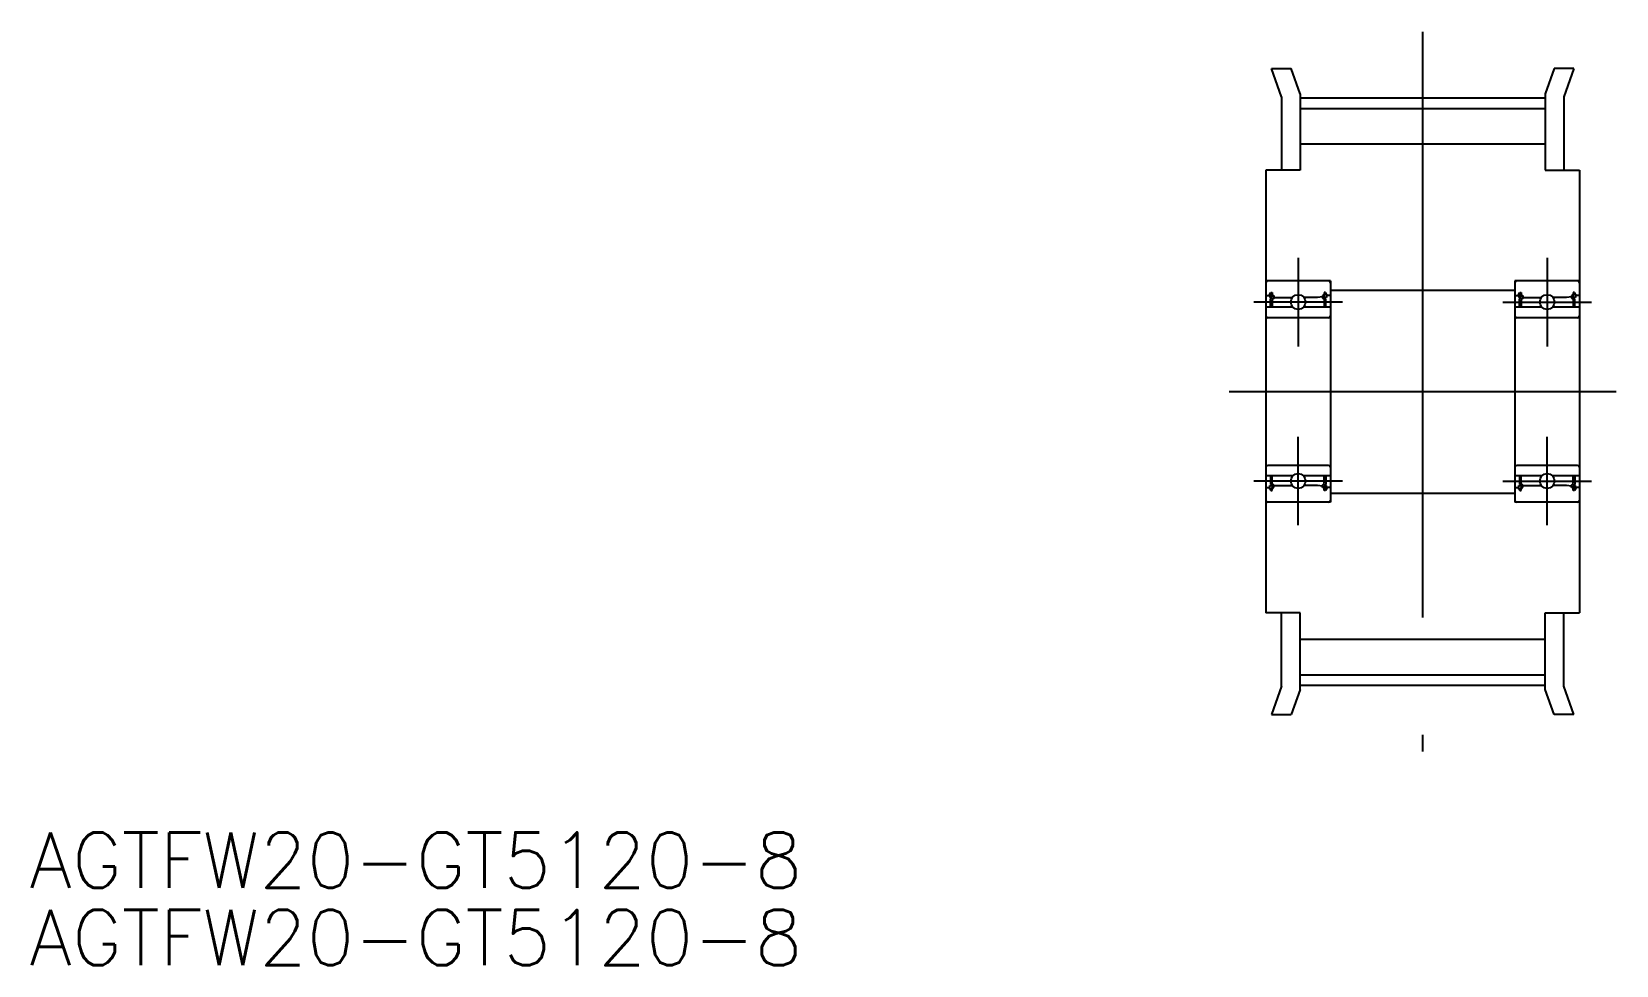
# Model space of a CAD drawing. Extents: x -66.9 to 19, y -31.1 to 19.5.
import ezdxf

# ---------------------------------------------------------------- set-up
doc = ezdxf.new("R2010")
doc.units = 0
doc.linetypes.add('CENTER', pattern=[50.8, 31.75, -6.35, 6.35, -6.35])
doc.layers.get('0').update_dxf_attribs({"linetype": 'CONTINUOUS'})
doc.layers.add('CENTER', color=1, linetype='CENTER')
doc.styles.get("Standard").update_dxf_attribs({"font": 'txt.shx', "height": 3, "bigfont": 'bigfont.shx'})

msp = doc.modelspace()

# ---------------------------------------------------------------- linework, layer by layer
at = {"color": 7, "linetype": 'CONTINUOUS'}
for p, q in [((0.3, 17.5), (1.362, 17.5)), ((0.85, 15.965), (0.3, 17.5)), ((1.85, 16.139), (1.362, 17.5)), ((15.638, 17.5), (15.15, 16.139)), ((16.7, 17.5), (15.638, 17.5)), ((16.7, 17.5), (16.15, 15.965)), ((0.85, 15.965), (0.85, 12)), ((1.85, 16.139), (1.85, 12)), ((15.15, 16.139), (15.15, 12)), ((16.15, 15.965), (16.15, 12)), ((1.85, 15.345), (15.15, 15.345)), ((1.85, 13.415), (15.15, 13.415)), ((0, 12), (0, -12)), ((1.85, 12), (0, 12)), ((15.15, 12), (17, 12)), ((17, 12), (17, -12)), ((3.5, 6), (0, 6)), ((0, 5.9), (0, -5.9)), ((0, 5.2), (0.17, 5.2)), ((0.17, 5.2), (0.268, 5.37)), ((0.219, 5.285), (0.219, 5.1)), ((0.34, 5.285), (0.219, 5.285)), ((0.268, 5.37), (0.34, 5.37)), ((0.34, 5.37), (0.34, 5.2)), ((0.34, 5.1), (0.34, 5.285)), ((0.34, 5.2), (0.425, 5.2)), ((0.425, 5.2), (0.425, 5.065)), ((3.075, 5.2), (3.075, 5.065)), ((3.16, 5.2), (3.075, 5.2)), ((3.232, 5.37), (3.16, 5.37)), ((3.16, 5.37), (3.16, 5.2)), ((3.16, 5.285), (3.281, 5.285)), ((3.16, 5.1), (3.16, 5.285)), ((3.33, 5.2), (3.232, 5.37)), ((3.281, 5.285), (3.281, 5.1)), ((3.5, 5.2), (3.33, 5.2)), ((3.5, 6), (3.5, -6)), ((3.5, 5.5), (13.5, 5.5)), ((13.5, 6), (13.5, -6)), ((17, 6), (13.5, 6)), ((13.5, 5.2), (13.67, 5.2)), ((13.67, 5.2), (13.768, 5.37)), ((13.719, 5.285), (13.719, 5.1)), ((13.84, 5.285), (13.719, 5.285)), ((13.768, 5.37), (13.84, 5.37)), ((13.84, 5.37), (13.84, 5.2)), ((13.84, 5.1), (13.84, 5.285)), ((13.84, 5.2), (13.925, 5.2)), ((13.925, 5.2), (13.925, 5.065)), ((16.575, 5.2), (16.575, 5.065)), ((16.66, 5.2), (16.575, 5.2)), ((16.732, 5.37), (16.66, 5.37)), ((16.66, 5.37), (16.66, 5.2)), ((16.66, 5.285), (16.781, 5.285)), ((16.66, 5.1), (16.66, 5.285)), ((16.83, 5.2), (16.732, 5.37)), ((16.781, 5.285), (16.781, 5.1)), ((17, 5.2), (16.83, 5.2)), ((17, 5.9), (17, -5.9)), ((1.46, 4.575), (0, 4.575)), ((0.219, 5.1), (0.34, 5.1)), ((0.255, 5.015), (0.34, 5.1)), ((0.255, 4.575), (0.255, 5.015)), ((0.34, 4.628), (0.255, 4.628)), ((0.425, 5.065), (0.34, 4.98)), ((0.34, 4.98), (0.34, 4.575)), ((0.425, 5.13), (0.455, 5.1)), ((0.455, 5.1), (1.438, 5.1)), ((3.5, 4.575), (2.04, 4.575)), ((2.795, 5.1), (2.062, 5.1)), ((3.075, 5.13), (2.795, 5.1)), ((3.075, 5.065), (3.16, 4.98)), ((3.281, 5.1), (3.16, 5.1)), ((3.245, 5.015), (3.16, 5.1)), ((3.16, 4.98), (3.16, 4.575)), ((3.16, 4.628), (3.245, 4.628)), ((3.245, 4.575), (3.245, 5.015)), ((14.96, 4.575), (13.5, 4.575)), ((13.719, 5.1), (13.84, 5.1)), ((13.755, 5.015), (13.84, 5.1)), ((13.755, 4.575), (13.755, 5.015)), ((13.84, 4.628), (13.755, 4.628)), ((13.925, 5.065), (13.84, 4.98)), ((13.84, 4.98), (13.84, 4.575)), ((13.925, 5.13), (13.955, 5.1)), ((13.955, 5.1), (14.938, 5.1)), ((17, 4.575), (15.54, 4.575)), ((16.295, 5.1), (15.562, 5.1)), ((16.575, 5.13), (16.295, 5.1)), ((16.575, 5.065), (16.66, 4.98)), ((16.781, 5.1), (16.66, 5.1)), ((16.745, 5.015), (16.66, 5.1)), ((16.66, 4.98), (16.66, 4.575)), ((16.66, 4.628), (16.745, 4.628)), ((16.745, 4.575), (16.745, 5.015)), ((3.4, 4), (0.1, 4)), ((16.9, 4), (13.6, 4)), ((3.4, -4), (0.1, -4)), ((16.9, -4), (13.6, -4)), ((1.46, -4.575), (0, -4.575)), ((0.219, -5.285), (0.219, -5.1)), ((0.219, -5.1), (0.34, -5.1)), ((0.255, -4.575), (0.255, -5.015)), ((0.34, -4.628), (0.255, -4.628)), ((0.255, -5.015), (0.34, -5.1)), ((0.34, -4.98), (0.34, -4.575)), ((0.425, -5.065), (0.34, -4.98)), ((0.34, -5.1), (0.34, -5.285)), ((0.425, -5.2), (0.425, -5.065)), ((0.425, -5.13), (0.455, -5.1)), ((0.455, -5.1), (1.438, -5.1)), ((3.5, -4.575), (2.04, -4.575)), ((2.795, -5.1), (2.062, -5.1)), ((3.075, -5.13), (2.795, -5.1)), ((3.075, -5.065), (3.16, -4.98)), ((3.075, -5.2), (3.075, -5.065)), ((3.16, -4.98), (3.16, -4.575)), ((3.16, -4.628), (3.245, -4.628)), ((3.245, -5.015), (3.16, -5.1)), ((3.281, -5.1), (3.16, -5.1)), ((3.16, -5.1), (3.16, -5.285)), ((3.245, -4.575), (3.245, -5.015)), ((3.281, -5.285), (3.281, -5.1)), ((14.96, -4.575), (13.5, -4.575)), ((13.719, -5.285), (13.719, -5.1)), ((13.719, -5.1), (13.84, -5.1)), ((13.755, -4.575), (13.755, -5.015)), ((13.84, -4.628), (13.755, -4.628)), ((13.755, -5.015), (13.84, -5.1)), ((13.84, -4.98), (13.84, -4.575)), ((13.925, -5.065), (13.84, -4.98)), ((13.84, -5.1), (13.84, -5.285)), ((13.925, -5.2), (13.925, -5.065)), ((13.925, -5.13), (13.955, -5.1)), ((13.955, -5.1), (14.938, -5.1)), ((17, -4.575), (15.54, -4.575)), ((16.295, -5.1), (15.562, -5.1)), ((16.575, -5.13), (16.295, -5.1)), ((16.575, -5.065), (16.66, -4.98)), ((16.575, -5.2), (16.575, -5.065)), ((16.66, -4.98), (16.66, -4.575)), ((16.66, -4.628), (16.745, -4.628)), ((16.745, -5.015), (16.66, -5.1)), ((16.781, -5.1), (16.66, -5.1)), ((16.66, -5.1), (16.66, -5.285)), ((16.745, -4.575), (16.745, -5.015)), ((16.781, -5.285), (16.781, -5.1)), ((0, -5.2), (0.17, -5.2)), ((3.5, -6), (0, -6)), ((0.17, -5.2), (0.268, -5.37)), ((0.34, -5.285), (0.219, -5.285)), ((0.268, -5.37), (0.34, -5.37)), ((0.34, -5.2), (0.425, -5.2)), ((0.34, -5.37), (0.34, -5.2)), ((3.16, -5.2), (3.075, -5.2)), ((3.16, -5.37), (3.16, -5.2)), ((3.16, -5.285), (3.281, -5.285)), ((3.232, -5.37), (3.16, -5.37)), ((3.33, -5.2), (3.232, -5.37)), ((3.5, -5.2), (3.33, -5.2)), ((3.5, -5.5), (13.5, -5.5)), ((13.5, -5.2), (13.67, -5.2)), ((17, -6), (13.5, -6)), ((13.67, -5.2), (13.768, -5.37)), ((13.84, -5.285), (13.719, -5.285)), ((13.768, -5.37), (13.84, -5.37)), ((13.84, -5.2), (13.925, -5.2)), ((13.84, -5.37), (13.84, -5.2)), ((16.66, -5.2), (16.575, -5.2)), ((16.66, -5.37), (16.66, -5.2)), ((16.66, -5.285), (16.781, -5.285)), ((16.732, -5.37), (16.66, -5.37)), ((16.83, -5.2), (16.732, -5.37)), ((17, -5.2), (16.83, -5.2)), ((1.85, -12), (0, -12)), ((0.85, -15.965), (0.85, -12)), ((1.85, -16.139), (1.85, -12)), ((15.15, -16.139), (15.15, -12)), ((15.15, -12), (17, -12)), ((16.15, -15.965), (16.15, -12)), ((1.85, -13.415), (15.15, -13.415)), ((1.85, -15.345), (15.15, -15.345)), ((0.85, -15.965), (0.3, -17.5)), ((1.85, -16.139), (1.362, -17.5)), ((15.638, -17.5), (15.15, -16.139)), ((16.7, -17.5), (16.15, -15.965)), ((0.3, -17.5), (1.362, -17.5)), ((16.7, -17.5), (15.638, -17.5))]:
    msp.add_line(p, q, dxfattribs=at)
for centre in [(1.75, 4.85), (15.25, 4.85), (1.75, -4.85), (15.25, -4.85)]:
    msp.add_circle(centre, 0.4, dxfattribs=at)
for centre, start, end in [((0.1, 5.9), 90, 180), ((3.4, 5.9), 0, 90), ((13.6, 5.9), 90, 180), ((16.9, 5.9), 0, 90), ((0.1, 4.1), 180, 270), ((3.4, 4.1), 270, 0), ((13.6, 4.1), 180, 270), ((16.9, 4.1), 270, 0), ((0.1, -4.1), 90, 180), ((3.4, -4.1), 360, 90), ((13.6, -4.1), 90, 180), ((16.9, -4.1), 360, 90), ((0.1, -5.9), 180, 270), ((3.4, -5.9), 270, 0), ((13.6, -5.9), 180, 270), ((16.9, -5.9), 270, 0)]:
    msp.add_arc(centre, 0.1, start, end, dxfattribs=at)
at = {"layer": 'CENTER', "color": 1, "linetype": 'CENTER'}
for p, q in [((8.5, 19.5), (8.5, -19.5)), ((1.85, 15.915), (15.15, 15.915)), ((1.75, 7.25), (1.75, 2.45)), ((15.25, 7.25), (15.25, 2.45)), ((4.15, 4.85), (-0.65, 4.85)), ((12.85, 4.85), (17.65, 4.85)), ((-2, 0), (19, 0)), ((1.75, -7.25), (1.75, -2.45)), ((15.25, -7.25), (15.25, -2.45)), ((4.15, -4.85), (-0.65, -4.85)), ((12.85, -4.85), (17.65, -4.85)), ((1.85, -15.915), (15.15, -15.915))]:
    msp.add_line(p, q, dxfattribs=at)

# ---------------------------------------------------------------- texts
at = {"color": 7, "linetype": 'CONTINUOUS'}
for p in [(-67.053, -26.89), (-67.053, -31.092)]:
    msp.add_text('AGTFW20-GT5120-8', height=3, dxfattribs=at).set_placement(p)

doc.saveas('drawing.dxf')
